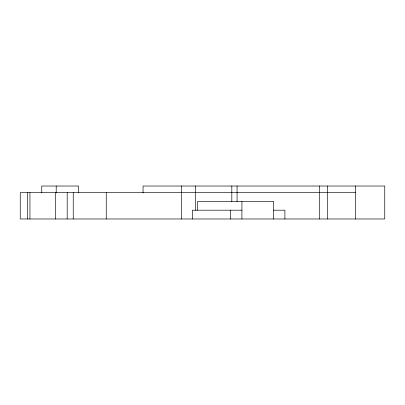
<?xml version="1.0" encoding="UTF-8"?>
<svg xmlns="http://www.w3.org/2000/svg" width="405" height="405" viewBox="0 0 405 405"><rect width="100%" height="100%" fill="white"/><g stroke="black" fill="none" stroke-linecap="round" stroke-linejoin="round"><path stroke-width="0.61" d="M355.58 192.613L20.25 192.613L20.25 218.978L384.75 218.978L384.75 186.022L143.051 186.022L143.051 192.861M241.927 210.19L192.38 210.19L192.38 218.978M273.598 210.19L284.912 210.19L284.912 218.978M355.58 186.022L355.58 218.978M327.594 186.022L327.594 218.978M319.297 186.022L319.297 218.978M273.598 218.978L273.598 201.401L197.68 201.401L197.68 210.19M241.927 201.401L241.927 218.978M237.067 186.022L237.067 201.569M231.822 186.022L231.822 201.569M230.389 210.19L230.389 218.978M195.453 186.022L195.453 210.271M181.45 186.022L181.45 218.978M106.247 192.613L106.247 218.978M78.504 192.861L78.504 186.022L41.755 186.022L41.755 192.861M73.234 192.613L73.234 218.978M67.189 192.613L67.189 218.978M56.204 186.022L56.204 192.861M55.323 192.613L55.323 218.978M29.945 192.613L29.945 218.978M27.337 192.613L27.337 218.978"/></g></svg>
